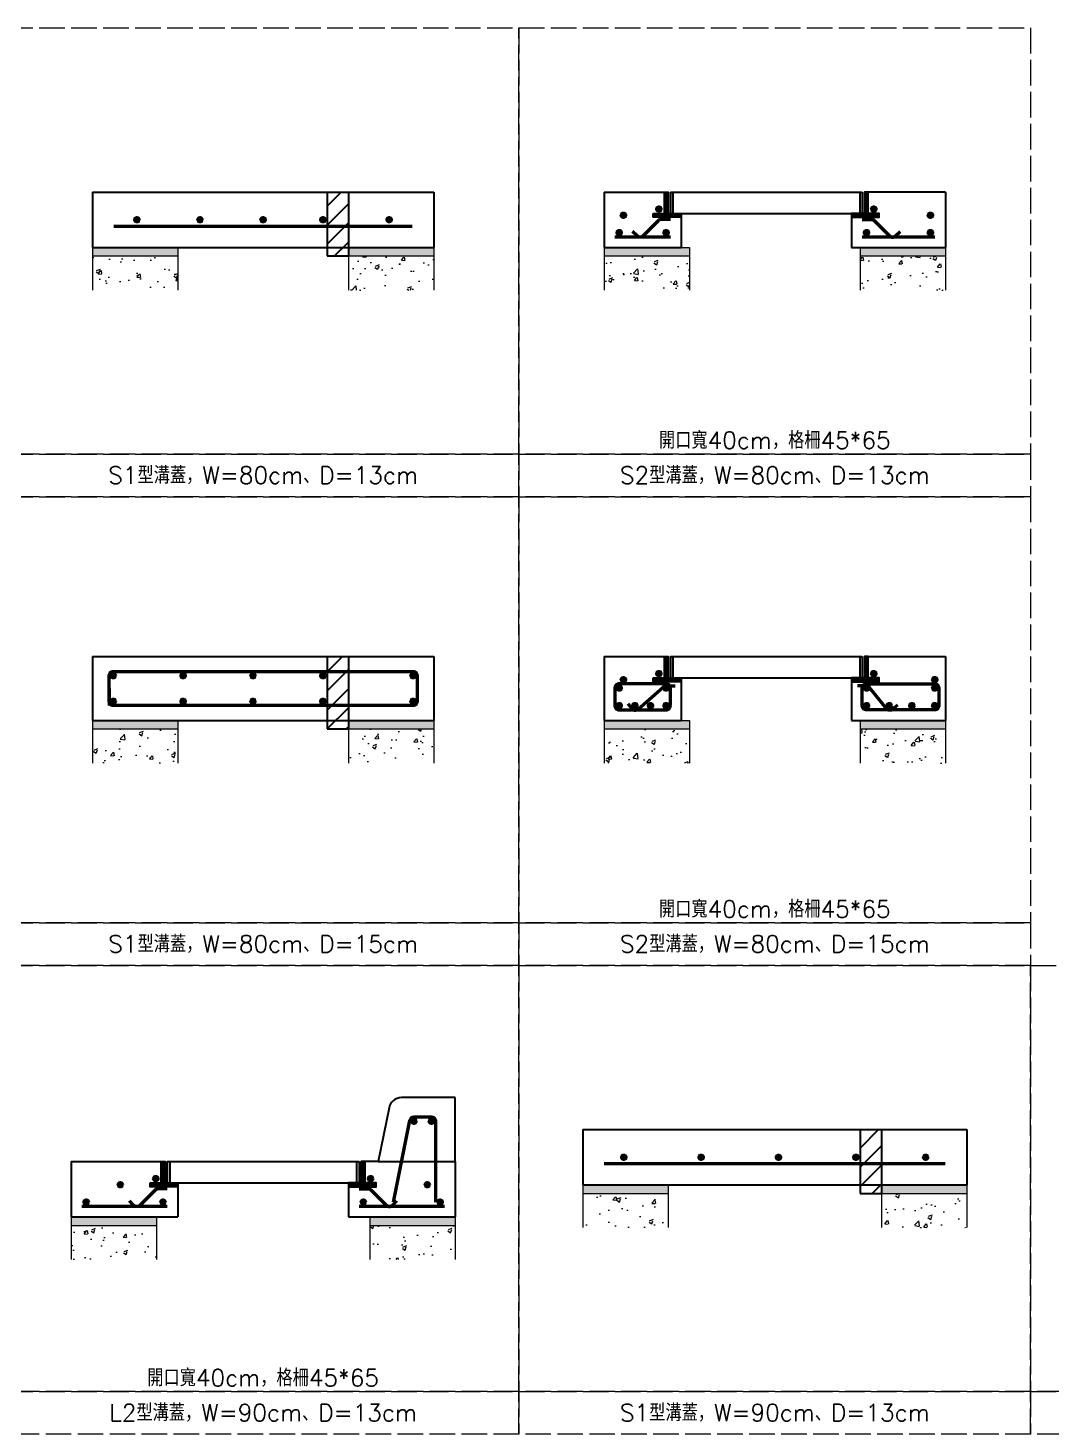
# Model space of a CAD drawing. Extents: x -2931 to 4779, y -2120 to 304.
# Drawn here: x 1534 to 2014, y -1458 to -800 of the extents above; entities that cross this region are included whole.
import ezdxf

# ---------------------------------------------------------------- set-up
doc = ezdxf.new("R2010")
doc.units = 0
doc.header["$MEASUREMENT"] = 0
doc.linetypes.add('ACAD_ISO02W100', pattern=[15, 12, -3])
doc.layers.add('一、4.基本-隱藏', color=9, linetype='ACAD_ISO02W100', lineweight=20, plot=False)
doc.layers.add('三、3.文字-註解文字', color=2, linetype='Continuous')
for name, color, linetype, lineweight in [('二、1.繪圖-既有設施', 8, 'Continuous', 20), ('二、2.繪圖-施作項目', 181, 'Continuous', 30), ('二、5.繪圖-鋼筋', 60, 'Continuous', 50), ('二、6.繪圖-其他施作項目', 35, 'Continuous', 30)]:
    doc.layers.add(name, color=color, linetype=linetype, lineweight=lineweight)
doc.styles.add('Content', font='romans.shx', dxfattribs={"height": 4, "bigfont": 'genie.shx'})
doc.linetypes.add('ZIGZAG', pattern='A,0.00254,-5.08,[131,ltypeshp.shx,S=5.08,R=0,X=-5.08,Y=0],-10.16,[131,ltypeshp.shx,S=5.08,R=180,X=5.08,Y=0],-5.08', length=20.32254)
pattern_1 = [(0, (-454045.0519, -667553.1937), (1.27, 1.27), [0.635, -1.905]), (90, (-454044.7344, -667553.5112), (-1.27, 1.27), [0.635, -1.905])]
pattern_2 = [(50, (-454045.052, -667553.194), (18.2184669, -1.59390855), [1.905, -20.955]), (355, (-454045.052, -667553.194), (-3.52434214, 19.10568452), [1.524, -16.7640584]), (100.4514447, (-454043.534, -667553.326), (14.6941247, 17.5117752), [1.6190009, -17.80902446]), (46.1842, (-454045.052, -667548.114), (27.1079041, -4.2042328), [2.8575, -31.4325]), (96.6355576, (-454042.793, -667548.464), (23.7404134, 24.7426125), [2.4285023, -26.7135608]), (351.184151, (-454045.052, -667548.114), (23.7404134, 24.7426125), [2.2859967, -25.1459732]), (21, (-454042.512, -667549.384), (15.16143913, -10.22651982), [1.905, -20.955]), (326, (-454042.512, -667549.384), (6.18020283, 18.4187966), [1.524, -16.764]), (71.451445, (-454041.248, -667550.236), (21.34164193, 8.1922769), [1.6190009, -17.80899376]), (37.5, (-454045.052, -667553.1937), (0.308860325, 8.455503887), [0, -16.5608, 0, -17.018, 0, -16.8275]), (7.5, (-454045.052, -667553.194), (6.68196625, 10.01805748), [0, -9.7028, 0, -16.1798, 0, -6.4135]), (327.5, (-454050.716, -667553.194), (13.559059517, -0.5728744), [0, -6.35, 0, -19.812, 0, -26.289]), (317.5, (-454053.256, -667553.194), (14.81291814, 2.5426491), [0, -8.255, 0, -13.1572, 0, -18.669])]
pattern_3 = [(50, (-454045.052, -667553.194), (18.2184669, -1.59390855), [1.905, -20.955]), (355, (-454045.052, -667553.194), (-3.52434214, 19.10568452), [1.524, -16.7640584]), (100.4514447, (-454043.534, -667553.326), (14.6941247, 17.5117752), [1.6190009, -17.80902446]), (46.1842, (-454045.052, -667548.114), (27.1079041, -4.2042328), [2.8575, -31.4325]), (96.6355576, (-454042.793, -667548.464), (23.7404134, 24.7426125), [2.4285023, -26.7135608]), (351.184151, (-454045.052, -667548.114), (23.7404134, 24.7426125), [2.2859967, -25.1459732]), (21, (-454042.512, -667549.384), (15.16143913, -10.22651982), [1.905, -20.955]), (326, (-454042.512, -667549.384), (6.18020283, 18.4187966), [1.524, -16.764]), (71.451445, (-454041.248, -667550.236), (21.34164193, 8.1922769), [1.6190009, -17.80899376]), (37.5, (-454045.052, -667553.1937), (0.308860325, 8.455503887), [0, -16.5608, 0, -17.018, 0, -16.8275]), (7.5, (-454045.052, -667553.194), (6.68196625, 10.01805748), [0, -9.7028, 0, -16.1798, 0, -6.4135]), (327.5, (-454050.716, -667553.194), (13.559059517, -0.5728744), [0, -6.35, 0, -19.812, 0, -26.289]), (317.5, (-454053.256, -667553.194), (14.81291814, 2.5426491), [0, -8.255, 0, -13.1572, 0, -18.669])]
pattern_4 = [(0, (-454045.0519, -667553.1937), (1.27, 1.27), [0.635, -1.905]), (90, (-454044.7344, -667553.5112), (-1.27, 1.27), [0.635, -1.905])]

msp = doc.modelspace()

# ---------------------------------------------------------------- hatches: boundary and pattern name
at = {"layer": '二、1.繪圖-既有設施'}
h = msp.add_hatch(dxfattribs=at)
h.set_pattern_fill('CROSS', color=256, scale=0.2)
h.set_pattern_definition(pattern_1)
h.paths.add_polyline_path([(1603.868, -903.464), (1563.868, -903.464), (1563.868, -907.464), (1603.868, -907.464)])
h.paths.add_polyline_path([(1723.868, -903.464), (1683.868, -903.464), (1683.868, -907.464), (1723.868, -907.464)])
h = msp.add_hatch(dxfattribs=at)
h.set_pattern_fill('CROSS', color=256, scale=0.2)
h.set_pattern_definition(pattern_1)
h.paths.add_polyline_path([(1843.868, -903.464), (1839.868, -903.464), (1803.868, -903.464), (1803.868, -907.464), (1843.868, -907.464)])
h.paths.add_polyline_path([(1963.868, -903.464), (1923.868, -903.464), (1923.868, -907.464), (1963.868, -907.464)])
h = msp.add_hatch(dxfattribs=at)
h.set_pattern_fill('AR-CONC', color=256, scale=0.1)
h.set_pattern_definition(pattern_2)
h.paths.add_polyline_path([(1563.868, -923.464), (1603.868, -923.464), (1603.868, -907.464), (1563.868, -907.464)])
h.paths.add_polyline_path([(1683.868, -923.464), (1723.868, -923.464), (1723.868, -907.464), (1683.868, -907.464)])
h = msp.add_hatch(dxfattribs=at)
h.set_pattern_fill('AR-CONC', color=256, scale=0.1)
h.set_pattern_definition(pattern_2)
h.paths.add_polyline_path([(1803.868, -923.464), (1843.868, -923.464), (1843.868, -907.464), (1803.868, -907.464)])
h.paths.add_polyline_path([(1923.868, -923.464), (1963.868, -923.464), (1963.868, -907.464), (1923.868, -907.464)])
h = msp.add_hatch(dxfattribs=at)
h.set_pattern_fill('CROSS', color=256, scale=0.2)
h.set_pattern_definition(pattern_1)
h.paths.add_polyline_path([(1603.868, -1125.464), (1563.868, -1125.464), (1563.868, -1129.464), (1603.868, -1129.464)])
h.paths.add_polyline_path([(1723.868, -1125.464), (1683.868, -1125.464), (1683.868, -1129.464), (1723.868, -1129.464)])
h = msp.add_hatch(dxfattribs=at)
h.set_pattern_fill('AR-CONC', color=256, scale=0.1)
h.set_pattern_definition(pattern_3)
h.paths.add_polyline_path([(1563.868, -1145.464), (1603.868, -1145.464), (1603.868, -1129.464), (1563.868, -1129.464)])
h.paths.add_polyline_path([(1683.868, -1145.464), (1723.868, -1145.464), (1723.868, -1129.464), (1683.868, -1129.464)])
h = msp.add_hatch(dxfattribs=at)
h.set_pattern_fill('CROSS', color=256, scale=0.2)
h.set_pattern_definition(pattern_4)
h.paths.add_polyline_path([(1843.868, -1125.464), (1839.868, -1125.464), (1803.868, -1125.464), (1803.868, -1129.464), (1843.868, -1129.464)])
h.paths.add_polyline_path([(1963.868, -1125.464), (1923.868, -1125.464), (1923.868, -1129.464), (1963.868, -1129.464)])
h = msp.add_hatch(dxfattribs=at)
h.set_pattern_fill('AR-CONC', color=256, scale=0.1)
h.set_pattern_definition([(50, (-454045.052, -667553.194), (18.2184669, -1.59390855), [1.905, -20.955]), (355, (-454045.052, -667553.194), (-3.52434214, 19.10568452), [1.524, -16.7640584]), (100.4514447, (-454043.534, -667553.326), (14.6941247, 17.5117752), [1.6190009, -17.80902446]), (46.1842, (-454045.052, -667548.114), (27.1079041, -4.2042328), [2.8575, -31.4325]), (96.6355576, (-454042.793, -667548.464), (23.7404134, 24.7426125), [2.4285023, -26.7135608]), (351.184151, (-454045.052, -667548.114), (23.7404134, 24.7426125), [2.2859967, -25.1459732]), (21, (-454042.512, -667549.384), (15.16143913, -10.22651982), [1.905, -20.955]), (326, (-454042.512, -667549.384), (6.18020283, 18.4187966), [1.524, -16.764]), (71.451445, (-454041.248, -667550.236), (21.34164193, 8.1922769), [1.6190009, -17.80899376]), (37.5, (-454045.052, -667553.1937), (0.308860325, 8.455503887), [0, -16.5608, 0, -17.018, 0, -16.8275]), (7.5, (-454045.052, -667553.194), (6.68196625, 10.01805748), [0, -9.7028, 0, -16.1798, 0, -6.4135]), (327.5, (-454050.716, -667553.194), (13.559059517, -0.5728744), [0, -6.35, 0, -19.812, 0, -26.289]), (317.5, (-454053.256, -667553.194), (14.81291814, 2.5426491), [0, -8.255, 0, -13.1572, 0, -18.669])])
h.paths.add_polyline_path([(1803.868, -1145.464), (1843.868, -1145.464), (1843.868, -1129.464), (1803.868, -1129.464)])
h.paths.add_polyline_path([(1923.868, -1145.464), (1963.868, -1145.464), (1963.868, -1129.464), (1923.868, -1129.464)])
h = msp.add_hatch(dxfattribs=at)
h.set_pattern_fill('CROSS', color=256, scale=0.2)
h.set_pattern_definition(pattern_4)
h.paths.add_polyline_path([(1833.868, -1343.464), (1793.868, -1343.464), (1793.868, -1347.464), (1833.868, -1347.464)])
h.paths.add_polyline_path([(1973.868, -1343.464), (1933.868, -1343.464), (1933.868, -1347.464), (1973.868, -1347.464)])
h = msp.add_hatch(dxfattribs=at)
h.set_pattern_fill('AR-CONC', color=256, scale=0.1)
h.set_pattern_definition([(50, (-454045.052, -667553.194), (18.2184669, -1.59390855), [1.905, -20.955]), (355, (-454045.052, -667553.194), (-3.52434214, 19.10568452), [1.524, -16.7640584]), (100.4514447, (-454043.534, -667553.326), (14.6941247, 17.5117752), [1.6190009, -17.80902446]), (46.1842, (-454045.052, -667548.114), (27.1079041, -4.2042328), [2.8575, -31.4325]), (96.6355576, (-454042.793, -667548.464), (23.7404134, 24.7426125), [2.4285023, -26.7135608]), (351.184151, (-454045.052, -667548.114), (23.7404134, 24.7426125), [2.2859967, -25.1459732]), (21, (-454042.512, -667549.384), (15.16143913, -10.22651982), [1.905, -20.955]), (326, (-454042.512, -667549.384), (6.18020283, 18.4187966), [1.524, -16.764]), (71.451445, (-454041.248, -667550.236), (21.34164193, 8.1922769), [1.6190009, -17.80899376]), (37.5, (-454045.052, -667553.1937), (0.308860325, 8.455503887), [0, -16.5608, 0, -17.018, 0, -16.8275]), (7.5, (-454045.052, -667553.194), (6.68196625, 10.01805748), [0, -9.7028, 0, -16.1798, 0, -6.4135]), (327.5, (-454050.716, -667553.194), (13.559059517, -0.5728744), [0, -6.35, 0, -19.812, 0, -26.289]), (317.5, (-454053.256, -667553.194), (14.81291814, 2.5426491), [0, -8.255, 0, -13.1572, 0, -18.669])])
h.paths.add_polyline_path([(1933.868, -1363.464), (1973.868, -1363.464), (1973.868, -1347.464), (1933.868, -1347.464)])
h.paths.add_polyline_path([(1793.868, -1363.464), (1833.868, -1363.464), (1833.868, -1347.464), (1793.868, -1347.464)])
h = msp.add_hatch(dxfattribs=at)
h.set_pattern_fill('CROSS', color=256, scale=0.2)
h.set_pattern_definition(pattern_1)
h.paths.add_polyline_path([(1593.868, -1358.464), (1553.868, -1358.464), (1553.868, -1362.464), (1593.868, -1362.464)])
h.paths.add_polyline_path([(1733.868, -1358.464), (1693.868, -1358.464), (1693.868, -1362.464), (1733.868, -1362.464)])
h = msp.add_hatch(dxfattribs=at)
h.set_pattern_fill('AR-CONC', color=256, scale=0.1)
h.set_pattern_definition(pattern_3)
h.paths.add_polyline_path([(1693.868, -1378.464), (1733.868, -1378.464), (1733.868, -1362.464), (1693.868, -1362.464)])
h.paths.add_polyline_path([(1553.868, -1378.464), (1593.868, -1378.464), (1593.868, -1362.464), (1553.868, -1362.464)])
at = {"layer": '二、5.繪圖-鋼筋'}
h = msp.add_hatch(color=256, dxfattribs=at)
h.dxf.hatch_style = 1
h.paths.add_polyline_path([(1830.468, -885.464, 1), (1828.468, -885.464, 1)])
h = msp.add_hatch(color=256, dxfattribs=at)
h.dxf.hatch_style = 1
h.paths.add_polyline_path([(1931.268, -885.464, 1), (1929.268, -885.464, 1)])
h = msp.add_hatch(color=256, dxfattribs=at)
h.dxf.hatch_style = 1
h.paths.add_polyline_path([(1585.668, -890.464, 1), (1583.668, -890.464, 1)])
h = msp.add_hatch(color=256, dxfattribs=at)
h.dxf.hatch_style = 1
h.paths.add_polyline_path([(1615.248, -890.464, 1), (1613.248, -890.464, 1)])
h = msp.add_hatch(color=256, dxfattribs=at)
h.dxf.hatch_style = 1
h.paths.add_polyline_path([(1644.818, -890.464, 1), (1642.818, -890.464, 1)])
h = msp.add_hatch(color=256, dxfattribs=at)
h.dxf.hatch_style = 1
h.paths.add_polyline_path([(1672.868, -890.464, 1), (1670.868, -890.464, 1)])
h = msp.add_hatch(color=256, dxfattribs=at)
h.dxf.hatch_style = 1
h.paths.add_polyline_path([(1703.968, -890.464, 1), (1701.968, -890.464, 1)])
h = msp.add_hatch(color=256, dxfattribs=at)
h.dxf.hatch_style = 1
h.paths.add_polyline_path([(1813.868, -888.364, 1), (1811.868, -888.364, 1)])
h = msp.add_hatch(color=256, dxfattribs=at)
h.dxf.hatch_style = 1
h.paths.add_polyline_path([(1957.868, -888.364, 1), (1955.868, -888.364, 1)])
h = msp.add_hatch(color=256, dxfattribs=at)
h.dxf.hatch_style = 1
h.paths.add_polyline_path([(1811.868, -896.464, 1), (1809.868, -896.464, 1)])
h = msp.add_hatch(color=256, dxfattribs=at)
h.dxf.hatch_style = 1
h.paths.add_polyline_path([(1833.868, -896.464, 1), (1831.868, -896.464, 1)])
h = msp.add_hatch(color=256, dxfattribs=at)
h.dxf.hatch_style = 1
h.paths.add_polyline_path([(1927.868, -896.464, 1), (1925.868, -896.464, 1)])
h = msp.add_hatch(color=256, dxfattribs=at)
h.dxf.hatch_style = 1
h.paths.add_polyline_path([(1957.868, -896.464, 1), (1955.868, -896.464, 1)])
h = msp.add_hatch(color=256, dxfattribs=at)
h.dxf.hatch_style = 1
h.paths.add_polyline_path([(1574.568, -1104.464, 1), (1572.568, -1104.464, 1)])
h = msp.add_hatch(color=256, dxfattribs=at)
h.dxf.hatch_style = 1
h.paths.add_polyline_path([(1607.328, -1104.464, 1), (1605.328, -1104.464, 1)])
h = msp.add_hatch(color=256, dxfattribs=at)
h.dxf.hatch_style = 1
h.paths.add_polyline_path([(1640.088, -1104.464, 1), (1638.088, -1104.464, 1)])
h = msp.add_hatch(color=256, dxfattribs=at)
h.dxf.hatch_style = 1
h.paths.add_polyline_path([(1672.868, -1104.464, 1), (1670.868, -1104.464, 1)])
h = msp.add_hatch(color=256, dxfattribs=at)
h.dxf.hatch_style = 1
h.paths.add_polyline_path([(1715.168, -1104.464, 1), (1713.168, -1104.464, 1)])
h = msp.add_hatch(color=256, dxfattribs=at)
h.dxf.hatch_style = 1
h.paths.add_polyline_path([(1830.468, -1103.464, 1), (1828.468, -1103.464, 1)])
h = msp.add_hatch(color=256, dxfattribs=at)
h.dxf.hatch_style = 1
h.paths.add_polyline_path([(1931.268, -1103.464, 1), (1929.268, -1103.464, 1)])
h = msp.add_hatch(color=256, dxfattribs=at)
h.dxf.hatch_style = 1
h.paths.add_polyline_path([(1811.868, -1110.264, 1), (1809.868, -1110.264, 1)])
h = msp.add_hatch(color=256, dxfattribs=at)
h.dxf.hatch_style = 1
h.paths.add_polyline_path([(1813.868, -1106.364, 1), (1811.868, -1106.364, 1)])
h = msp.add_hatch(color=256, dxfattribs=at)
h.dxf.hatch_style = 1
h.paths.add_polyline_path([(1833.868, -1110.264, 1), (1831.868, -1110.264, 1)])
h = msp.add_hatch(color=256, dxfattribs=at)
h.dxf.hatch_style = 1
h.paths.add_polyline_path([(1927.868, -1110.264, 1), (1925.868, -1110.264, 1)])
h = msp.add_hatch(color=256, dxfattribs=at)
h.dxf.hatch_style = 1
h.paths.add_polyline_path([(1959.868, -1106.264, 1), (1957.868, -1106.264, 1)])
h = msp.add_hatch(color=256, dxfattribs=at)
h.dxf.hatch_style = 1
h.paths.add_polyline_path([(1959.868, -1110.264, 1), (1957.868, -1110.264, 1)])
h = msp.add_hatch(color=256, dxfattribs=at)
h.dxf.hatch_style = 1
h.paths.add_polyline_path([(1574.568, -1116.464, 1), (1572.568, -1116.464, 1)])
h = msp.add_hatch(color=256, dxfattribs=at)
h.dxf.hatch_style = 1
h.paths.add_polyline_path([(1607.328, -1116.464, 1), (1605.328, -1116.464, 1)])
h = msp.add_hatch(color=256, dxfattribs=at)
h.dxf.hatch_style = 1
h.paths.add_polyline_path([(1640.088, -1116.464, 1), (1638.088, -1116.464, 1)])
h = msp.add_hatch(color=256, dxfattribs=at)
h.dxf.hatch_style = 1
h.paths.add_polyline_path([(1672.868, -1116.464, 1), (1670.868, -1116.464, 1)])
h = msp.add_hatch(color=256, dxfattribs=at)
h.dxf.hatch_style = 1
h.paths.add_polyline_path([(1715.168, -1116.464, 1), (1713.168, -1116.464, 1)])
h = msp.add_hatch(color=256, dxfattribs=at)
h.dxf.hatch_style = 1
h.paths.add_polyline_path([(1811.868, -1118.464, 1), (1809.868, -1118.464, 1)])
h = msp.add_hatch(color=256, dxfattribs=at)
h.dxf.hatch_style = 1
h.paths.add_polyline_path([(1819.208, -1118.464, 1), (1817.208, -1118.464, 1)])
h = msp.add_hatch(color=256, dxfattribs=at)
h.dxf.hatch_style = 1
h.paths.add_polyline_path([(1826.548, -1118.464, 1), (1824.548, -1118.464, 1)])
h = msp.add_hatch(color=256, dxfattribs=at)
h.dxf.hatch_style = 1
h.paths.add_polyline_path([(1833.868, -1118.464, 1), (1831.868, -1118.464, 1)])
h = msp.add_hatch(color=256, dxfattribs=at)
h.dxf.hatch_style = 1
h.paths.add_polyline_path([(1927.868, -1118.464, 1), (1925.868, -1118.464, 1)])
h = msp.add_hatch(color=256, dxfattribs=at)
h.dxf.hatch_style = 1
h.paths.add_polyline_path([(1938.528, -1118.464, 1), (1936.528, -1118.464, 1)])
h = msp.add_hatch(color=256, dxfattribs=at)
h.dxf.hatch_style = 1
h.paths.add_polyline_path([(1949.188, -1118.464, 1), (1947.188, -1118.464, 1)])
h = msp.add_hatch(color=256, dxfattribs=at)
h.dxf.hatch_style = 1
h.paths.add_polyline_path([(1959.868, -1118.464, 1), (1957.868, -1118.464, 1)])
h = msp.add_hatch(color=256, dxfattribs=at)
h.dxf.hatch_style = 1
h.paths.add_polyline_path([(1715.608, -1313.564, 1), (1713.608, -1313.564, 1)])
h = msp.add_hatch(color=256, dxfattribs=at)
h.dxf.hatch_style = 1
h.paths.add_polyline_path([(1723.768, -1313.564, 1), (1721.768, -1313.564, 1)])
h = msp.add_hatch(color=256, dxfattribs=at)
h.dxf.hatch_style = 1
h.paths.add_polyline_path([(1814.028, -1330.464, 1), (1812.028, -1330.464, 1)])
h = msp.add_hatch(color=256, dxfattribs=at)
h.dxf.hatch_style = 1
h.paths.add_polyline_path([(1850.308, -1330.464, 1), (1848.308, -1330.464, 1)])
h = msp.add_hatch(color=256, dxfattribs=at)
h.dxf.hatch_style = 1
h.paths.add_polyline_path([(1886.588, -1330.464, 1), (1884.588, -1330.464, 1)])
h = msp.add_hatch(color=256, dxfattribs=at)
h.dxf.hatch_style = 1
h.paths.add_polyline_path([(1922.868, -1330.464, 1), (1920.868, -1330.464, 1)])
h = msp.add_hatch(color=256, dxfattribs=at)
h.dxf.hatch_style = 1
h.paths.add_polyline_path([(1955.608, -1330.464, 1), (1953.608, -1330.464, 1)])
h = msp.add_hatch(color=256, dxfattribs=at)
h.dxf.hatch_style = 1
h.paths.add_polyline_path([(1594.468, -1340.464, 1), (1592.468, -1340.464, 1)])
h = msp.add_hatch(color=256, dxfattribs=at)
h.dxf.hatch_style = 1
h.paths.add_polyline_path([(1695.268, -1340.464, 1), (1693.268, -1340.464, 1)])
h = msp.add_hatch(color=256, dxfattribs=at)
h.dxf.hatch_style = 1
h.paths.add_polyline_path([(1577.868, -1343.364, 1), (1575.868, -1343.364, 1)])
h = msp.add_hatch(color=256, dxfattribs=at)
h.dxf.hatch_style = 1
h.paths.add_polyline_path([(1721.868, -1343.364, 1), (1719.868, -1343.364, 1)])
h = msp.add_hatch(color=256, dxfattribs=at)
h.dxf.hatch_style = 1
h.paths.add_polyline_path([(1561.868, -1351.464, 1), (1559.868, -1351.464, 1)])
h = msp.add_hatch(color=256, dxfattribs=at)
h.dxf.hatch_style = 1
h.paths.add_polyline_path([(1597.868, -1351.464, 1), (1595.868, -1351.464, 1)])
h = msp.add_hatch(color=256, dxfattribs=at)
h.dxf.hatch_style = 1
h.paths.add_polyline_path([(1691.868, -1351.464, 1), (1689.868, -1351.464, 1)])
h = msp.add_hatch(color=256, dxfattribs=at)
h.dxf.hatch_style = 1
h.paths.add_polyline_path([(1727.868, -1351.464, 1), (1725.868, -1351.464, 1)])
at = {"layer": '二、6.繪圖-其他施作項目'}
h = msp.add_hatch(dxfattribs=at)
h.set_pattern_fill('ANSI31', color=256, scale=2)
h.set_pattern_definition([(45, (-454235.298, -666616.872), (-4.49012806, 4.49012806), [])])
h.paths.add_polyline_path([(1683.868, -877.464), (1673.868, -877.464), (1673.868, -907.464), (1683.868, -907.464)])
h = msp.add_hatch(dxfattribs=at)
h.set_pattern_fill('ANSI31', color=256, scale=0.2)
h.set_pattern_definition([(45, (5262.8861, -3486.03623), (-0.44901281, 0.44901281), [])])
h.paths.add_polyline_path([(1832.068, -887.464), (1826.868, -887.464), (1826.868, -889.264), (1839.868, -889.264), (1839.868, -887.464), (1833.868, -887.464), (1833.868, -877.464), (1832.068, -877.464)])
h.paths.add_polyline_path([(1927.668, -877.464), (1925.868, -877.464), (1925.868, -887.464), (1919.868, -887.464), (1919.868, -889.264), (1932.868, -889.264), (1932.868, -887.464), (1927.668, -887.464)])
h = msp.add_hatch(dxfattribs=at)
h.set_pattern_fill('ANSI31', color=256, scale=2)
h.set_pattern_definition([(45, (-453275.0984, -666396.125), (-4.49012806, 4.49012806), [])])
h.paths.add_polyline_path([(1683.868, -1095.464), (1673.868, -1095.464), (1673.868, -1129.464), (1683.868, -1129.464)])
h = msp.add_hatch(dxfattribs=at)
h.set_pattern_fill('ANSI31', color=256, scale=0.2)
h.set_pattern_definition([(45, (5262.8861, -3704.03623), (-0.44901281, 0.44901281), [])])
h.paths.add_polyline_path([(1832.068, -1105.464), (1826.868, -1105.464), (1826.868, -1107.264), (1839.868, -1107.264), (1839.868, -1105.464), (1833.868, -1105.464), (1833.868, -1095.464), (1832.068, -1095.464)])
h.paths.add_polyline_path([(1927.668, -1095.464), (1925.868, -1095.464), (1925.868, -1105.464), (1919.868, -1105.464), (1919.868, -1107.264), (1932.868, -1107.264), (1932.868, -1105.464), (1927.668, -1105.464)])
h = msp.add_hatch(dxfattribs=at)
h.set_pattern_fill('ANSI31', color=256, scale=2)
h.set_pattern_definition([(45, (-454468.1665, -666509.142), (-4.49012806, 4.49012806), [])])
h.paths.add_polyline_path([(1923.868, -1347.464), (1933.868, -1347.464), (1933.868, -1317.464), (1923.868, -1317.464)])
h = msp.add_hatch(dxfattribs=at)
h.set_pattern_fill('ANSI31', color=256, scale=0.2)
h.set_pattern_definition([(45, (5026.8861, -3941.03623), (-0.44901281, 0.44901281), [])])
h.paths.add_polyline_path([(1596.068, -1342.464), (1590.868, -1342.464), (1590.868, -1344.264), (1603.868, -1344.264), (1603.868, -1342.464), (1597.868, -1342.464), (1597.868, -1332.464), (1596.068, -1332.464)])
h.paths.add_polyline_path([(1691.668, -1332.464), (1689.868, -1332.464), (1689.868, -1342.464), (1683.868, -1342.464), (1683.868, -1344.264), (1696.868, -1344.264), (1696.868, -1342.464), (1691.668, -1342.464)])

# ---------------------------------------------------------------- linework, layer by layer
at = {"layer": '一、4.基本-隱藏'}
for points in [[(1523.868, -800.464), (1763.868, -800.464), (1763.868, -1000.464), (1523.868, -1000.464)], [(1763.868, -800.464), (2003.868, -800.464), (2003.868, -1000.464), (1763.868, -1000.464)], [(1523.868, -1000.464), (1763.868, -1000.464), (1763.868, -1020.464), (1523.868, -1020.464)], [(1763.868, -1000.464), (2003.868, -1000.464), (2003.868, -1020.464), (1763.868, -1020.464)], [(1523.868, -1020.464), (1763.868, -1020.464), (1763.868, -1220.464), (1523.868, -1220.464)], [(1763.868, -1020.464), (2003.868, -1020.464), (2003.868, -1220.464), (1763.868, -1220.464)], [(1523.868, -1220.464), (1763.868, -1220.464), (1763.868, -1240.464), (1523.868, -1240.464)], [(1763.868, -1220.464), (2003.868, -1220.464), (2003.868, -1240.464), (1763.868, -1240.464)], [(1523.868, -1240.464), (1763.868, -1240.464), (1763.868, -1440.464), (1523.868, -1440.464)], [(1763.868, -1240.464), (2003.868, -1240.464), (2003.868, -1440.464), (1763.868, -1440.464)], [(2003.868, -1240.464), (2243.868, -1240.464), (2243.868, -1440.464), (2003.868, -1440.464)], [(1523.868, -1440.464), (1763.868, -1440.464), (1763.868, -1460.464), (1523.868, -1460.464)], [(1763.868, -1440.464), (2003.868, -1440.464), (2003.868, -1460.464), (1763.868, -1460.464)], [(2003.868, -1440.464), (2243.868, -1440.464), (2243.868, -1460.464), (2003.868, -1460.464)]]:
    msp.add_lwpolyline(points, close=True, dxfattribs=at)
at = {"layer": '二、1.繪圖-既有設施'}
for points in [[(1563.868, -903.464), (1563.868, -923.464)], [(1603.868, -903.464), (1603.868, -923.464)], [(1683.868, -903.464), (1683.868, -923.464)], [(1723.868, -903.464), (1723.868, -923.464)], [(1803.868, -903.464), (1803.868, -923.464)], [(1839.868, -903.464), (1843.868, -903.464)], [(1843.868, -903.464), (1843.868, -923.464)], [(1923.868, -903.464), (1923.868, -923.464)], [(1963.868, -903.464), (1963.868, -923.464)], [(1563.868, -907.464), (1603.868, -907.464)], [(1683.868, -907.464), (1723.868, -907.464)], [(1803.868, -907.464), (1843.868, -907.464)], [(1923.868, -907.464), (1963.868, -907.464)], [(1563.868, -1125.464), (1563.868, -1145.464)], [(1563.868, -1129.464), (1603.868, -1129.464)], [(1603.868, -1125.464), (1603.868, -1145.464)], [(1683.868, -1125.464), (1683.868, -1145.464)], [(1683.868, -1129.464), (1723.868, -1129.464)], [(1723.868, -1125.464), (1723.868, -1145.464)], [(1803.868, -1125.464), (1803.868, -1145.464)], [(1803.868, -1129.464), (1843.868, -1129.464)], [(1839.868, -1125.464), (1843.868, -1125.464)], [(1843.868, -1125.464), (1843.868, -1145.464)], [(1923.868, -1125.464), (1923.868, -1145.464)], [(1923.868, -1129.464), (1963.868, -1129.464)], [(1963.868, -1125.464), (1963.868, -1145.464)], [(1793.868, -1343.464), (1793.868, -1363.464)], [(1833.868, -1343.464), (1833.868, -1363.464)], [(1933.868, -1343.464), (1933.868, -1363.464)], [(1973.868, -1343.464), (1973.868, -1363.464)], [(1793.868, -1347.464), (1833.868, -1347.464)], [(1933.868, -1347.464), (1973.868, -1347.464)], [(1553.868, -1358.464), (1553.868, -1378.464)], [(1593.868, -1358.464), (1593.868, -1378.464)], [(1693.868, -1358.464), (1693.868, -1378.464)], [(1733.868, -1358.464), (1733.868, -1378.464)], [(1553.868, -1362.464), (1593.868, -1362.464)], [(1693.868, -1362.464), (1733.868, -1362.464)]]:
    msp.add_lwpolyline(points, dxfattribs=at)
at = {"layer": '二、2.繪圖-施作項目'}
for points in [[(1563.868, -877.464), (1723.868, -877.464)], [(1563.868, -877.464), (1563.868, -903.464)], [(1723.868, -877.464), (1723.868, -903.464)], [(1803.868, -877.464), (1832.068, -877.464)], [(1803.868, -877.464), (1803.868, -903.464)], [(1963.868, -877.464), (1927.668, -877.464)], [(1963.868, -877.464), (1963.868, -903.464)], [(1839.868, -887.464), (1839.868, -903.464)], [(1919.868, -887.464), (1919.868, -903.464)], [(1563.868, -903.464), (1723.868, -903.464)], [(1803.868, -903.464), (1839.868, -903.464)], [(1919.868, -903.464), (1963.868, -903.464)], [(1563.868, -1095.464), (1723.868, -1095.464)], [(1563.868, -1095.464), (1563.868, -1125.464)], [(1723.868, -1095.464), (1723.868, -1125.464)], [(1803.868, -1095.464), (1832.068, -1095.464)], [(1803.868, -1095.464), (1803.868, -1125.464)], [(1927.668, -1095.464), (1963.868, -1095.464)], [(1963.868, -1095.464), (1963.868, -1125.464)], [(1839.868, -1105.464), (1839.868, -1125.464)], [(1919.868, -1105.464), (1919.868, -1125.464)], [(1563.868, -1125.464), (1723.868, -1125.464)], [(1803.868, -1125.464), (1839.868, -1125.464)], [(1919.868, -1125.464), (1963.868, -1125.464)], [(1733.868, -1332.464), (1733.868, -1302.464)], [(1793.868, -1317.464), (1973.868, -1317.464)], [(1793.868, -1317.464), (1793.868, -1343.464)], [(1973.868, -1317.464), (1973.868, -1343.464)], [(1553.868, -1332.464), (1596.068, -1332.464)], [(1553.868, -1332.464), (1553.868, -1358.464)], [(1697.868, -1332.464), (1691.668, -1332.464)], [(1733.868, -1332.464), (1733.868, -1358.464)], [(1603.868, -1342.464), (1603.868, -1358.464)], [(1683.868, -1342.464), (1683.868, -1358.464)], [(1793.868, -1343.464), (1973.868, -1343.464)], [(1553.868, -1358.464), (1603.868, -1358.464)], [(1683.868, -1358.464), (1733.868, -1358.464)]]:
    msp.add_lwpolyline(points, dxfattribs=at)
msp.add_lwpolyline([(1733.868, -1302.464), (1708.787, -1302.464, 0.3575108), (1702.904, -1307.288), (1697.868, -1332.464)], format="xyb", dxfattribs=at)
at = {"layer": '二、2.繪圖-施作項目', "linetype": 'ZIGZAG', "ltscale": 0.005}
msp.add_lwpolyline([(1697.868, -1332.464), (1733.868, -1332.464)], dxfattribs=at)
at = {"layer": '二、5.繪圖-鋼筋'}
for points in [[(1573.868, -893.464), (1713.768, -893.464)], [(1808.868, -898.464), (1834.868, -898.464)], [(1924.868, -898.464), (1958.868, -898.464)], [(1571.568, -1110.464), (1571.568, -1118.464)], [(1803.868, -1333.464), (1963.768, -1333.464)], [(1558.868, -1353.464), (1598.868, -1353.464)], [(1688.868, -1353.464), (1728.868, -1353.464)]]:
    msp.add_lwpolyline(points, dxfattribs=at)
for points in [[(1834.868, -890.264), (1830.697, -890.264, 0.1989124), (1829.283, -890.85), (1822.083, -898.05, -0.4142136), (1819.254, -898.05), (1817.133, -895.929)], [(1924.868, -890.264), (1929.04, -890.264, -0.1989124), (1930.454, -890.85), (1937.654, -898.05, 0.4142136), (1940.483, -898.05), (1942.604, -895.929)], [(1814.905, -1117.711), (1816.887, -1119.963, 0.4142136), (1819.71, -1120.143), (1831.502, -1109.763, -0.1824306), (1832.823, -1109.264), (1837.068, -1109.264)], [(1941.417, -1118.322), (1939.084, -1120.207, -0.4142136), (1936.271, -1119.909), (1928.269, -1110.007, 0.226529), (1926.713, -1109.264), (1922.668, -1109.264)], [(1704.967, -1351.572), (1712.647, -1313.172, -0.3575108), (1714.608, -1311.564), (1722.768, -1311.564, -0.4142136), (1724.768, -1313.564), (1724.768, -1351.564)], [(1598.868, -1345.264), (1594.697, -1345.264, 0.1989124), (1593.283, -1345.85), (1586.083, -1353.05, -0.4142136), (1583.254, -1353.05), (1581.133, -1350.929)], [(1688.868, -1345.264), (1693.04, -1345.264, -0.1989124), (1694.454, -1345.85), (1701.654, -1353.05, 0.4142136), (1704.483, -1353.05), (1706.604, -1350.929)]]:
    msp.add_lwpolyline(points, format="xyb", dxfattribs=at)
for points in [[(1714.168, -1118.464), (1573.568, -1118.464, -0.4142136), (1571.568, -1116.464), (1571.568, -1104.464, -0.4142136), (1573.568, -1102.464), (1714.168, -1102.464, -0.4142136), (1716.168, -1104.464), (1716.168, -1116.464, -0.4142136)], [(1834.868, -1118.464), (1834.868, -1110.264, 0.4142136), (1832.868, -1108.264), (1810.868, -1108.264, 0.4142136), (1808.868, -1110.264), (1808.868, -1118.464, 0.4142136), (1810.868, -1120.464), (1832.868, -1120.464, 0.4142136)], [(1926.868, -1108.264), (1958.868, -1108.264, -0.4142136), (1960.868, -1110.264), (1960.868, -1118.464, -0.4142136), (1958.868, -1120.464), (1926.868, -1120.464, -0.4142136), (1924.868, -1118.464), (1924.868, -1110.264, -0.4142136)]]:
    msp.add_lwpolyline(points, format="xyb", close=True, dxfattribs=at)
for centre in [(1829.468, -885.464), (1930.268, -885.464), (1584.668, -890.464), (1614.248, -890.464), (1643.818, -890.464), (1671.868, -890.464), (1702.968, -890.464), (1812.868, -888.364), (1956.868, -888.364), (1810.868, -896.464), (1832.868, -896.464), (1926.868, -896.464), (1956.868, -896.464), (1573.568, -1104.464), (1606.328, -1104.464), (1639.088, -1104.464), (1671.868, -1104.464), (1714.168, -1104.464), (1829.468, -1103.464), (1930.268, -1103.464), (1810.868, -1110.264), (1812.868, -1106.364), (1832.868, -1110.264), (1926.868, -1110.264), (1958.868, -1106.264), (1958.868, -1110.264), (1573.568, -1116.464), (1606.328, -1116.464), (1639.088, -1116.464), (1671.868, -1116.464), (1714.168, -1116.464), (1810.868, -1118.464), (1818.208, -1118.464), (1825.548, -1118.464), (1832.868, -1118.464), (1926.868, -1118.464), (1937.528, -1118.464), (1948.188, -1118.464), (1958.868, -1118.464), (1714.608, -1313.564), (1722.768, -1313.564), (1813.028, -1330.464), (1849.308, -1330.464), (1885.588, -1330.464), (1921.868, -1330.464), (1954.608, -1330.464), (1593.468, -1340.464), (1694.268, -1340.464), (1576.868, -1343.364), (1720.868, -1343.364), (1560.868, -1351.464), (1596.868, -1351.464), (1690.868, -1351.464), (1726.868, -1351.464)]:
    msp.add_circle(centre, 1, dxfattribs=at)
at = {"layer": '二、6.繪圖-其他施作項目'}
for points in [[(1673.868, -877.464), (1673.868, -907.464)], [(1683.868, -877.464), (1683.868, -907.464)], [(1834.868, -877.464), (1834.868, -887.464)], [(1834.868, -877.464), (1924.868, -877.464)], [(1836.068, -877.464), (1836.068, -887.464)], [(1923.668, -877.464), (1923.668, -887.464)], [(1924.868, -877.464), (1924.868, -887.464)], [(1834.868, -887.464), (1924.868, -887.464)], [(1673.868, -907.464), (1683.868, -907.464)], [(1673.868, -1095.464), (1673.868, -1129.464)], [(1683.868, -1095.464), (1683.868, -1129.464)], [(1834.868, -1095.464), (1834.868, -1105.464)], [(1834.868, -1095.464), (1924.868, -1095.464)], [(1836.068, -1095.464), (1836.068, -1105.464)], [(1923.668, -1095.464), (1923.668, -1105.464)], [(1924.868, -1095.464), (1924.868, -1105.464)], [(1834.868, -1105.464), (1924.868, -1105.464)], [(1673.868, -1129.464), (1683.868, -1129.464)], [(1923.868, -1317.464), (1923.868, -1347.464)], [(1933.868, -1317.464), (1933.868, -1347.464)], [(1598.868, -1332.464), (1598.868, -1342.464)], [(1598.868, -1332.464), (1688.868, -1332.464)], [(1600.068, -1332.464), (1600.068, -1342.464)], [(1687.668, -1332.464), (1687.668, -1342.464)], [(1688.868, -1332.464), (1688.868, -1342.464)], [(1598.868, -1342.464), (1688.868, -1342.464)], [(1923.868, -1347.464), (1933.868, -1347.464)]]:
    msp.add_lwpolyline(points, dxfattribs=at)
for points in [[(1826.868, -887.464), (1832.068, -887.464), (1832.068, -877.464), (1833.868, -877.464), (1833.868, -887.464), (1839.868, -887.464), (1839.868, -889.264), (1826.868, -889.264)], [(1927.668, -877.464), (1925.868, -877.464), (1925.868, -887.464), (1919.868, -887.464), (1919.868, -889.264), (1932.868, -889.264), (1932.868, -887.464), (1927.668, -887.464)], [(1826.868, -1105.464), (1832.068, -1105.464), (1832.068, -1095.464), (1833.868, -1095.464), (1833.868, -1105.464), (1839.868, -1105.464), (1839.868, -1107.264), (1826.868, -1107.264)], [(1927.668, -1095.464), (1925.868, -1095.464), (1925.868, -1105.464), (1919.868, -1105.464), (1919.868, -1107.264), (1932.868, -1107.264), (1932.868, -1105.464), (1927.668, -1105.464)], [(1590.868, -1342.464), (1596.068, -1342.464), (1596.068, -1332.464), (1597.868, -1332.464), (1597.868, -1342.464), (1603.868, -1342.464), (1603.868, -1344.264), (1590.868, -1344.264)], [(1691.668, -1332.464), (1689.868, -1332.464), (1689.868, -1342.464), (1683.868, -1342.464), (1683.868, -1344.264), (1696.868, -1344.264), (1696.868, -1342.464), (1691.668, -1342.464)]]:
    msp.add_lwpolyline(points, close=True, dxfattribs=at)

# ---------------------------------------------------------------- texts
at = {"layer": '三、3.文字-註解文字', "char_height": 8, "attachment_point": 5, "style": 'Content'}
for s, width, insert in [('開口寬40cm，格柵45*65', 131.3065, (1883.868, -994.082)), ('S1型溝蓋，W=80cm、D=13cm', 169.09419, (1643.868, -1010.464)), ('S2型溝蓋，W=80cm、D=13cm', 169.09419, (1883.868, -1010.464)), ('開口寬40cm，格柵45*65', 131.3065, (1883.868, -1214.082)), ('S1型溝蓋，W=80cm、D=15cm', 169.09419, (1643.868, -1230.464)), ('S2型溝蓋，W=80cm、D=15cm', 169.09419, (1883.868, -1230.464)), ('開口寬40cm，格柵45*65', 131.3065, (1643.868, -1434.082)), ('L2型溝蓋，W=90cm、D=13cm', 169.09419, (1643.868, -1450.464)), ('S1型溝蓋，W=90cm、D=13cm', 169.09419, (1883.868, -1450.464))]:
    msp.add_mtext_dynamic_manual_height_columns(s, width=width, gutter_width=20, heights=[0], dxfattribs=dict(at, insert=insert))

doc.saveas('drawing.dxf')
